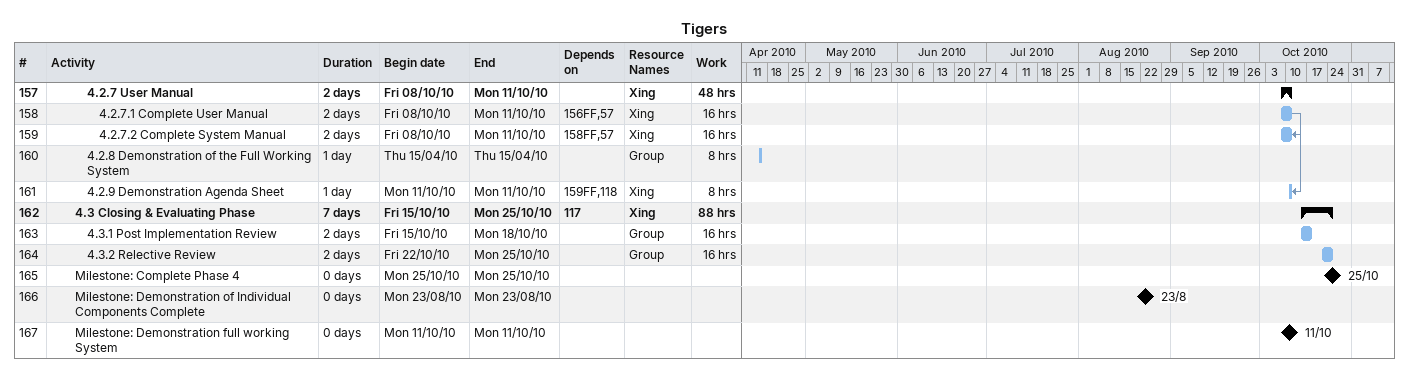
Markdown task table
Tigers

| ID | Level | Task | Duration | Start | Finish | Predecessors | Resources | Work (h) |
|---|---|---|---|---|---|---|---|---|
| 157 | 4 | **4.2.7 User Manual** | 2d | 2010-10-08 | 2010-10-11 |  | Xing | 48 |
| 158 | 5 | 4.2.7.1 Complete User Manual | 2d | 2010-10-08 | 2010-10-11 | 156FF, 57 | Xing | 16 |
| 159 | 5 | 4.2.7.2 Complete System Manual | 2d | 2010-10-08 | 2010-10-11 | 158FF, 57 | Xing | 16 |
| 160 | 4 | 4.2.8 Demonstration of the Full Working System | 1d | 2010-04-15 | 2010-04-15 |  | Group | 8 |
| 161 | 4 | 4.2.9 Demonstration Agenda Sheet | 1d | 2010-10-11 | 2010-10-11 | 159FF, 118 | Xing | 8 |
| 162 | 3 | **4.3 Closing & Evaluating Phase** | 7d | 2010-10-15 | 2010-10-25 | 117 | Xing | 88 |
| 163 | 4 | 4.3.1 Post Implementation Review | 2d | 2010-10-15 | 2010-10-18 |  | Group | 16 |
| 164 | 4 | 4.3.2 Relective Review | 2d | 2010-10-22 | 2010-10-25 |  | Group | 16 |
| 165 | 3 | Milestone: Complete Phase 4 | 0d | 2010-10-25 | 2010-10-25 |  |  |  |
| 166 | 3 | Milestone: Demonstration of Individual Components Complete | 0d | 2010-08-23 | 2010-08-23 |  |  |  |
| 167 | 3 | Milestone: Demonstration full working System | 0d | 2010-10-11 | 2010-10-11 |  |  |  |
